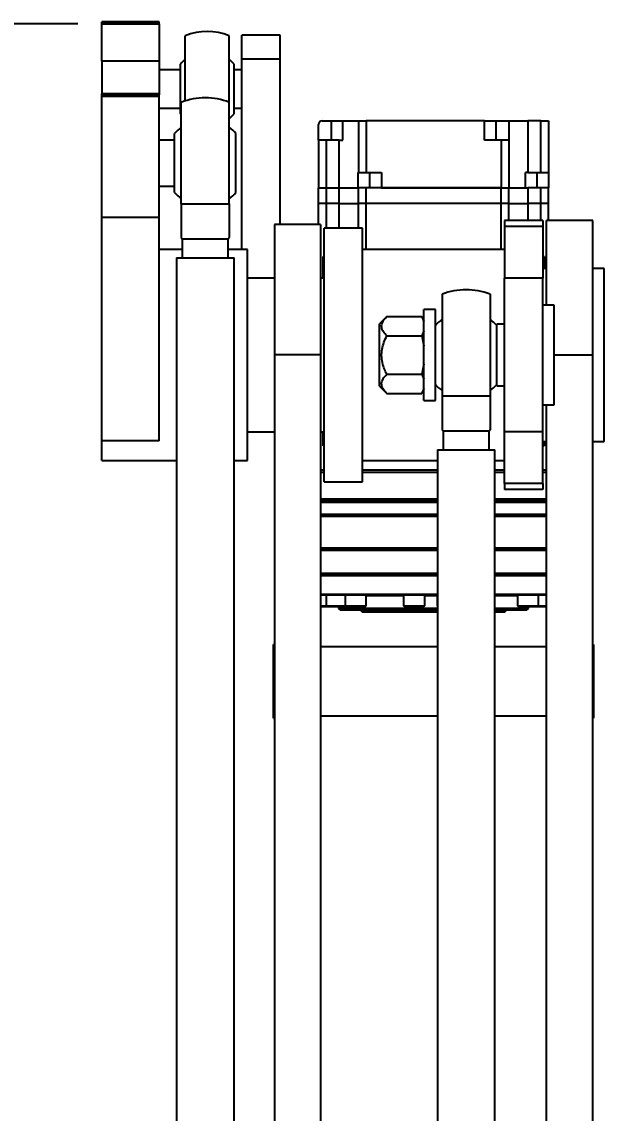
# Model space of a CAD drawing. Header units: millimetres. Extents: x 415 to 2018, y 500 to 823.
# Drawn here: x 659.06 to 674.24, y 692.08 to 720.51 of the extents above; entities that cross this region are included whole.
import ezdxf

# ---------------------------------------------------------------- set-up
doc = ezdxf.new("R2010")
doc.units = ezdxf.units.MM
doc.header["$PDSIZE"] = -1
doc.layers.get('Defpoints').update_dxf_attribs({"lineweight": 18})
doc.dimstyles.new('ISO-25', dxfattribs={"dimtxt": 2.5, "dimasz": 2.5, "dimexe": 1.25, "dimexo": 0.625, "dimtad": 1, "dimtoh": 1, "dimlfac": 10, "dimtxsty": 'Standard', "dimcen": 2.5, "dimadec": 0, "dimazin": 0, "dimtfac": 1, "dimtmove": 0, "dimatfit": 3, "dimfxl": 1, "dimarcsym": 0})

# ---------------------------------------------------------------- blocks, each defined once
blk = doc.blocks.new('*D57')
at = {"color": 0, "lineweight": -2}
for p, q in [((660.52, 720.456), (635.545, 720.456)), ((636.795, 717.956), (636.795, 643.778)), ((659.17, 641.278), (635.545, 641.278))]:
    blk.add_line(p, q, dxfattribs=at)
at = {"color": 0}
for points in [[(636.378, 717.956), (637.211, 717.956), (636.795, 720.456)], [(636.378, 643.778), (637.211, 643.778), (636.795, 641.278)]]:
    blk.add_solid(points, dxfattribs=at)
at = {"layer": 'Defpoints', "color": 0}
for p in [(661.145, 720.456), (636.795, 641.278), (659.795, 641.278)]:
    blk.add_point(p, dxfattribs=at)
at = {"color": 0, "insert": (634.92, 680.867), "char_height": 2.5, "width": 9.64286, "attachment_point": 5, "rotation": 90}
blk.add_mtext('\\A1;792', dxfattribs=at)

msp = doc.modelspace()

# ---------------------------------------------------------------- linework, layer by layer
at = {"color": 161, "linetype": 'Continuous', "lineweight": 25, "true_color": 0x67adff}
for p, q in [((662.6447, 720.5058), (661.1447, 720.5058)), ((661.1447, 720.4859), (661.1447, 720.5058)), ((662.6447, 720.4859), (661.1447, 720.4859)), ((661.1447, 720.4558), (661.1447, 720.4859)), ((661.1447, 720.4558), (662.6447, 720.4558)), ((661.1447, 719.4786), (661.1447, 720.4558)), ((662.6447, 720.4859), (662.6447, 720.5058)), ((662.6447, 720.4558), (662.6447, 720.4859)), ((662.6447, 720.4558), (662.6447, 719.4786)), ((663.3197, 718.4445), (663.3197, 720.1412)), ((664.4697, 718.4086), (664.4697, 720.1412)), ((665.7947, 720.1558), (664.7947, 720.1558)), ((664.7947, 719.5448), (664.7947, 720.1558)), ((665.7947, 719.5448), (665.7947, 720.1558)), ((664.7947, 719.5448), (665.7947, 719.5448)), ((664.7947, 714.5776), (664.7947, 719.5448)), ((665.7947, 715.2276), (665.7947, 719.5448)), ((662.6447, 719.4786), (661.1447, 719.4786)), ((661.1447, 719.4786), (661.1447, 718.6275)), ((662.6447, 719.4786), (662.6447, 718.6275)), ((663.1947, 719.2558), (662.6447, 719.2558)), ((663.1947, 718.1108), (663.1947, 719.4008)), ((664.5947, 718.1108), (664.5947, 719.4008)), ((664.7947, 719.2558), (664.5947, 719.2558)), ((662.6447, 718.6275), (661.1447, 718.6275)), ((661.1447, 718.6047), (661.1447, 718.6275)), ((662.6447, 718.6047), (661.1447, 718.6047)), ((661.1447, 718.5577), (661.1447, 718.6047)), ((662.6447, 718.5577), (661.1447, 718.5577)), ((661.1447, 715.4072), (661.1447, 718.5577)), ((662.6447, 718.6275), (662.6447, 718.6047)), ((662.6447, 718.5577), (662.6447, 718.6047)), ((662.6447, 715.4072), (662.6447, 718.5577)), ((663.2197, 715.7661), (663.2197, 718.4086)), ((664.4697, 715.7661), (664.4697, 718.4086)), ((662.6447, 718.2558), (663.1947, 718.2558)), ((664.5947, 718.2558), (664.7947, 718.2558)), ((666.7947, 717.4276), (666.7947, 717.8276)), ((666.8947, 717.9276), (667.1302, 717.9276)), ((667.1302, 717.9276), (667.1302, 717.4276)), ((667.1302, 717.9276), (667.4302, 717.9276)), ((667.4302, 717.4276), (667.4302, 717.9276)), ((667.4302, 717.9276), (667.8347, 717.9276)), ((667.8347, 717.9276), (667.8347, 716.5776)), ((667.8347, 717.9276), (668.0347, 717.9276)), ((668.0347, 717.9276), (668.0347, 716.5776)), ((671.1275, 717.9276), (668.0347, 717.9276)), ((671.1275, 717.4276), (671.1275, 717.9276)), ((671.1275, 717.9276), (671.4275, 717.9276)), ((671.4275, 717.4276), (671.4275, 717.9276)), ((671.4275, 717.9276), (671.7639, 717.9276)), ((671.7639, 717.4276), (671.7639, 717.9276)), ((671.7639, 717.9276), (672.2547, 717.9276)), ((672.2547, 717.9276), (672.2547, 716.5776)), ((672.5947, 717.9276), (672.2547, 717.9276)), ((672.5947, 716.5776), (672.5947, 717.9276)), ((672.5947, 717.9276), (672.7947, 717.9276)), ((672.7947, 717.9276), (672.7947, 716.5776)), ((663.0447, 716.0576), (663.0447, 717.5976)), ((664.6447, 716.0576), (664.6447, 717.5976)), ((663.0447, 717.4276), (662.6447, 717.4276)), ((666.7947, 717.4276), (666.7947, 716.1776)), ((666.9947, 717.4276), (666.7947, 717.4276)), ((666.9947, 717.4276), (666.9947, 716.1776)), ((667.3347, 717.4276), (666.9947, 717.4276)), ((667.3347, 716.1776), (667.3347, 717.4276)), ((667.3347, 717.4276), (667.4302, 717.4276)), ((671.5547, 717.4276), (671.1275, 717.4276)), ((671.5547, 717.4276), (671.5547, 716.1776)), ((671.7547, 717.4276), (671.5547, 717.4276)), ((671.7547, 717.4276), (671.7547, 716.1776)), ((671.7547, 717.4276), (671.7639, 717.4276)), ((667.8311, 716.1776), (667.8311, 716.5776)), ((667.8347, 716.5776), (667.8311, 716.5776)), ((667.8347, 716.5776), (668.0347, 716.5776)), ((668.0347, 716.5776), (668.4347, 716.5776)), ((668.1347, 716.1776), (668.1347, 716.5776)), ((668.4347, 716.5776), (668.4347, 716.1776)), ((672.2547, 716.5776), (672.1947, 716.5776)), ((672.1947, 716.1776), (672.1947, 716.5776)), ((672.2547, 716.5776), (672.5947, 716.5776)), ((672.4947, 716.1776), (672.4947, 716.5776)), ((672.5947, 716.5776), (672.7947, 716.5776)), ((672.7947, 716.5776), (672.7947, 716.1776)), ((662.6447, 716.2276), (663.0447, 716.2276)), ((666.7947, 716.1776), (666.9947, 716.1776)), ((666.7947, 715.7776), (666.7947, 716.1776)), ((666.9947, 716.1776), (667.3347, 716.1776)), ((666.9947, 716.1776), (666.9947, 715.7776)), ((667.3347, 716.1776), (667.8311, 716.1776)), ((667.3347, 715.7776), (667.3347, 716.1776)), ((667.3347, 716.1776), (667.8347, 716.1776)), ((667.8347, 715.7776), (667.8347, 716.1776)), ((668.0347, 716.1776), (667.8347, 716.1776)), ((668.0347, 715.7776), (668.0347, 716.1776)), ((671.5547, 716.1776), (668.0347, 716.1776)), ((668.4347, 716.1776), (671.5547, 716.1776)), ((671.5547, 716.1776), (671.7547, 716.1776)), ((671.5547, 715.7776), (671.5547, 716.1776)), ((671.7547, 716.1776), (672.1947, 716.1776)), ((671.7547, 715.7776), (671.7547, 716.1776)), ((671.7547, 716.1776), (672.2547, 716.1776)), ((672.2547, 716.1776), (672.2547, 715.7776)), ((672.5947, 716.1776), (672.2547, 716.1776)), ((672.5947, 715.7776), (672.5947, 716.1776)), ((672.7947, 716.1776), (672.5947, 716.1776)), ((672.7947, 715.7776), (672.7947, 716.1776)), ((663.2197, 715.7661), (664.4697, 715.7661)), ((663.2197, 715.7661), (663.2197, 714.8908)), ((664.4697, 715.7661), (664.4697, 714.8908)), ((666.7947, 715.2276), (666.7947, 715.7776)), ((666.9947, 715.7776), (666.7947, 715.7776)), ((667.3347, 715.7776), (666.9947, 715.7776)), ((666.9947, 715.7776), (666.9947, 715.1276)), ((667.3347, 715.7776), (667.8347, 715.7776)), ((667.3347, 715.1276), (667.3347, 715.7776)), ((667.8347, 715.1276), (667.8347, 715.7776)), ((668.0347, 715.7776), (667.8347, 715.7776)), ((671.5547, 715.7776), (668.0347, 715.7776)), ((668.0347, 714.5776), (668.0347, 715.7776)), ((671.7547, 715.7776), (671.5547, 715.7776)), ((671.5547, 714.5776), (671.5547, 715.7776)), ((671.7547, 715.3276), (671.7547, 715.7776)), ((671.7547, 715.7776), (672.2547, 715.7776)), ((672.5947, 715.7776), (672.2547, 715.7776)), ((672.2547, 715.7776), (672.2547, 715.3276)), ((672.7947, 715.7776), (672.5947, 715.7776)), ((672.5947, 715.3276), (672.5947, 715.7776)), ((672.7947, 715.3276), (672.7947, 715.7776)), ((662.6447, 715.4072), (661.1447, 715.4072)), ((661.1447, 709.5955), (661.1447, 715.4072)), ((662.6447, 709.5955), (662.6447, 715.4072)), ((666.8447, 715.2276), (665.6447, 715.2276)), ((665.6447, 715.2276), (665.6447, 711.8276)), ((666.8447, 715.2276), (666.8447, 711.8276)), ((672.6447, 715.3276), (671.6447, 715.3276)), ((671.6447, 715.3276), (671.6447, 715.1736)), ((672.6447, 715.3276), (672.6447, 715.1736)), ((673.9447, 715.3276), (672.7447, 715.3276)), ((672.7447, 713.1276), (672.7447, 715.3276)), ((673.9447, 711.8276), (673.9447, 715.3276)), ((667.9447, 715.1276), (666.9447, 715.1276)), ((666.9447, 708.5276), (666.9447, 715.1276)), ((667.9447, 708.5276), (667.9447, 715.1276)), ((672.6447, 715.1736), (671.6447, 715.1736)), ((671.6447, 715.1736), (671.6447, 713.8276)), ((672.6447, 715.1736), (672.6447, 713.8276)), ((663.2197, 714.8869), (663.2447, 714.8556)), ((663.2447, 714.8556), (663.2447, 714.3556)), ((663.2447, 714.8556), (664.4447, 714.8556)), ((664.4447, 714.8556), (664.4697, 714.8869)), ((664.4447, 714.3556), (664.4447, 714.8556)), ((663.2447, 714.5776), (662.6447, 714.5776)), ((664.9447, 714.5776), (664.4447, 714.5776)), ((664.9447, 709.446), (664.9447, 714.5776)), ((666.9447, 714.3896), (666.9137, 714.3896)), ((666.9137, 713.8276), (666.9137, 714.3896)), ((671.6447, 714.5776), (667.9447, 714.5776)), ((672.6757, 714.3896), (672.6447, 714.3896)), ((672.6757, 714.3896), (672.6757, 714.0776)), ((663.0947, 714.3556), (663.0947, 679.3556)), ((663.0947, 714.3556), (663.3009, 714.3556)), ((663.3009, 714.3556), (664.5947, 714.3556)), ((664.5947, 679.3556), (664.5947, 714.3556)), ((665.6447, 713.8276), (664.9447, 713.8276)), ((666.9447, 713.8276), (666.8447, 713.8276)), ((671.6447, 709.8276), (671.6447, 713.8276)), ((672.6447, 713.8276), (671.6447, 713.8276)), ((672.7447, 714.0776), (672.6447, 714.0776)), ((672.6447, 709.8276), (672.6447, 713.8276)), ((674.2447, 714.0776), (673.9447, 714.0776)), ((674.2447, 709.5776), (674.2447, 714.0776)), ((670.0197, 713.4086), (670.0197, 710.7661)), ((671.2697, 713.4086), (671.2697, 710.7661)), ((669.8447, 713.0126), (669.5447, 713.0126)), ((669.5447, 711.8276), (669.5447, 713.0126)), ((669.8447, 711.8276), (669.8447, 713.0126)), ((672.9447, 713.1276), (672.6447, 713.1276)), ((672.9447, 712.0377), (672.9447, 713.1276)), ((668.5762, 712.8291), (668.3847, 712.6376)), ((668.5762, 712.8291), (669.4861, 712.8291)), ((669.5447, 712.7276), (669.4861, 712.8291)), ((669.4861, 712.8291), (669.5447, 712.6989)), ((668.3847, 711.8276), (668.3847, 712.6376)), ((669.5447, 712.4586), (669.4861, 712.3284)), ((671.6447, 712.6276), (671.4447, 712.6276)), ((671.4447, 711.9569), (671.4447, 712.6276)), ((668.5762, 712.3284), (669.4861, 712.3284)), ((669.4861, 712.3284), (669.5447, 712.0679)), ((666.8447, 711.8276), (665.6447, 711.8276)), ((665.6447, 711.8276), (665.6447, 677.7874)), ((666.8447, 711.8276), (666.8447, 672.089)), ((668.3847, 711.0176), (668.3847, 711.8276)), ((669.5447, 710.6426), (669.5447, 711.8276)), ((669.8447, 710.6426), (669.8447, 711.8276)), ((671.4447, 711.0276), (671.4447, 711.9569)), ((672.9447, 710.5276), (672.9447, 712.0377)), ((672.9447, 711.8276), (673.9447, 711.8276)), ((673.9447, 672.0756), (673.9447, 711.8276)), ((669.5447, 711.5873), (669.4861, 711.3269)), ((668.5762, 711.3269), (669.4861, 711.3269)), ((669.4861, 711.3269), (669.5447, 711.1966)), ((668.3847, 711.0176), (668.5762, 710.8261)), ((671.4447, 711.0276), (671.6447, 711.0276)), ((668.5762, 710.8261), (669.4861, 710.8261)), ((669.5447, 710.9563), (669.4861, 710.8261)), ((669.4861, 710.8261), (669.5447, 710.9276)), ((670.0197, 710.7661), (671.2697, 710.7661)), ((670.0197, 710.7661), (670.0197, 709.8769)), ((671.2697, 710.7661), (671.2697, 709.8769)), ((669.5447, 710.6426), (669.8447, 710.6426)), ((672.6447, 710.5276), (672.9447, 710.5276)), ((672.7447, 673.1276), (672.7447, 710.5276)), ((664.9447, 709.8276), (665.6447, 709.8276)), ((666.8447, 709.8276), (666.9447, 709.8276)), ((666.9137, 709.4656), (666.9137, 709.8276)), ((670.0197, 709.8869), (670.0447, 709.8556)), ((670.0447, 709.8556), (670.0447, 709.3556)), ((670.0447, 709.8556), (671.2447, 709.8556)), ((671.2447, 709.8556), (671.2697, 709.8869)), ((671.2447, 709.3556), (671.2447, 709.8556)), ((672.6447, 709.8276), (671.6447, 709.8276)), ((671.6447, 708.4817), (671.6447, 709.8276)), ((672.6447, 708.4817), (672.6447, 709.8276)), ((662.6447, 709.5955), (661.1447, 709.5955)), ((661.1447, 709.0776), (661.1447, 709.5955)), ((672.6447, 709.5776), (672.7447, 709.5776)), ((672.6757, 709.5776), (672.6757, 709.4656)), ((673.9447, 709.5776), (674.2447, 709.5776)), ((664.9447, 709.0776), (664.9447, 709.446)), ((666.9137, 709.4656), (666.9447, 709.4656)), ((669.8947, 709.3556), (669.8947, 674.3556)), ((669.8947, 709.3556), (670.1009, 709.3556)), ((670.1009, 709.3556), (671.3947, 709.3556)), ((671.3947, 674.3556), (671.3947, 709.3556)), ((672.6447, 709.4656), (672.6757, 709.4656)), ((661.1447, 709.0776), (663.0947, 709.0776)), ((664.5947, 709.0776), (664.9447, 709.0776)), ((667.9447, 709.0776), (669.8947, 709.0776)), ((671.3947, 709.0776), (671.6447, 709.0776)), ((666.9447, 708.8276), (666.8447, 708.8276)), ((666.8447, 708.7776), (666.9447, 708.7776)), ((669.8947, 708.8276), (667.9447, 708.8276)), ((667.9447, 708.7776), (669.8947, 708.7776)), ((671.6447, 708.8276), (671.3947, 708.8276)), ((671.3947, 708.7776), (671.6447, 708.7776)), ((672.7447, 708.8276), (672.6447, 708.8276)), ((672.6447, 708.7776), (672.7447, 708.7776)), ((666.9447, 708.5276), (667.9447, 708.5276)), ((672.6447, 708.4817), (671.6447, 708.4817)), ((671.6447, 708.4817), (671.6447, 708.3276)), ((672.6447, 708.4817), (672.6447, 708.3276)), ((672.6447, 708.3276), (671.6447, 708.3276)), ((666.8447, 708.0776), (669.8947, 708.0776)), ((669.8947, 708.0276), (666.8447, 708.0276)), ((669.8947, 707.9876), (666.8447, 707.9876)), ((671.3947, 708.0776), (672.7447, 708.0776)), ((672.7447, 708.0276), (671.3947, 708.0276)), ((672.7447, 707.9876), (671.3947, 707.9876)), ((666.8447, 707.6776), (669.8947, 707.6776)), ((666.8447, 707.6276), (669.8947, 707.6276)), ((671.3947, 707.6776), (672.7447, 707.6776)), ((671.3947, 707.6276), (672.7447, 707.6276)), ((666.8447, 706.8076), (669.8947, 706.8076)), ((666.8447, 706.7776), (669.8947, 706.7776)), ((666.8447, 706.7476), (669.8947, 706.7476)), ((671.3947, 706.8076), (672.7447, 706.8076)), ((671.3947, 706.7776), (672.7447, 706.7776)), ((671.3947, 706.7476), (672.7447, 706.7476)), ((666.8447, 706.1476), (669.8947, 706.1476)), ((671.3947, 706.1476), (672.7447, 706.1476)), ((666.8447, 706.1176), (669.8947, 706.1176)), ((666.8447, 706.0876), (669.8947, 706.0876)), ((671.3947, 706.1176), (672.7447, 706.1176)), ((671.3947, 706.0876), (672.7447, 706.0876)), ((666.8447, 705.5976), (669.8947, 705.5976)), ((666.8447, 705.5776), (669.8898, 705.5776)), ((666.9945, 705.5776), (666.9945, 705.2976)), ((667.4919, 705.5776), (667.4919, 705.2976)), ((668.0419, 705.2976), (668.0419, 705.5776)), ((669.0141, 705.5776), (669.0141, 705.2976)), ((669.5641, 705.2976), (669.5641, 705.5776)), ((669.8898, 705.5776), (669.8898, 705.2976)), ((671.3947, 705.5976), (672.7447, 705.5976)), ((671.4015, 705.5776), (672.7447, 705.5776)), ((671.9826, 705.5776), (671.9826, 705.2976)), ((672.5326, 705.2976), (672.5326, 705.5776)), ((666.8447, 705.2976), (666.9945, 705.2976)), ((666.8447, 705.2776), (667.0145, 705.2776)), ((666.9945, 705.2976), (667.0145, 705.2776)), ((666.9945, 705.2976), (667.4919, 705.2976)), ((667.0145, 705.2776), (667.5119, 705.2776)), ((667.3197, 705.2776), (667.3197, 705.2276)), ((667.4919, 705.2976), (667.5119, 705.2776)), ((667.4919, 705.2976), (668.0374, 705.2976)), ((667.5119, 705.2776), (668.0177, 705.2776)), ((668.0177, 705.2776), (668.0219, 705.2776)), ((668.0219, 705.2776), (668.0419, 705.2976)), ((668.0374, 705.2976), (668.0419, 705.2976)), ((669.0141, 705.5576), (668.0419, 705.5576)), ((669.0141, 705.2976), (669.0341, 705.2776)), ((669.0141, 705.2976), (669.5595, 705.2976)), ((669.0341, 705.2776), (669.5399, 705.2776)), ((669.5399, 705.2776), (669.5441, 705.2776)), ((669.5441, 705.2776), (669.5641, 705.2976)), ((669.5595, 705.2976), (669.5641, 705.2976)), ((669.8898, 705.5576), (669.5641, 705.5576)), ((669.8898, 705.2976), (669.8947, 705.2928)), ((669.8898, 705.2976), (669.8947, 705.2976)), ((671.9826, 705.5576), (671.3947, 705.5576)), ((671.9826, 705.2976), (672.0026, 705.2776)), ((671.9826, 705.2976), (672.5281, 705.2976)), ((672.0026, 705.2776), (672.5084, 705.2776)), ((672.2697, 705.2276), (672.2697, 705.2776)), ((672.5084, 705.2776), (672.5126, 705.2776)), ((672.5084, 705.2776), (672.7447, 705.2776)), ((672.5126, 705.2776), (672.5326, 705.2976)), ((672.5281, 705.2976), (672.5326, 705.2976)), ((672.5326, 705.2976), (672.7447, 705.2976)), ((667.3197, 705.2276), (667.3697, 705.1776)), ((669.8947, 705.2276), (667.3197, 705.2276)), ((669.8947, 705.1776), (667.3697, 705.1776)), ((667.8947, 705.1776), (667.9447, 705.1276)), ((669.8947, 705.1276), (667.9447, 705.1276)), ((672.229, 705.2276), (671.3947, 705.2276)), ((672.1798, 705.1776), (671.3947, 705.1776)), ((671.6447, 705.1276), (671.3947, 705.1276)), ((671.6447, 705.1276), (671.6947, 705.1776)), ((672.2197, 705.1776), (672.1798, 705.1776)), ((672.2197, 705.1776), (672.2697, 705.2276)), ((672.2697, 705.2276), (672.229, 705.2276)), ((665.6447, 704.2886), (665.6197, 704.2886)), ((665.6197, 702.3666), (665.6197, 704.2886)), ((669.8947, 704.2276), (666.8447, 704.2276)), ((672.7447, 704.2276), (671.3947, 704.2276)), ((673.9697, 704.2886), (673.9447, 704.2886)), ((673.9697, 704.2886), (673.9697, 703.187)), ((673.9697, 703.187), (673.9697, 702.3666)), ((665.6197, 702.3666), (665.6447, 702.3666)), ((666.8447, 702.4276), (669.8947, 702.4276)), ((671.3947, 702.4276), (672.7447, 702.4276)), ((673.9447, 702.3666), (673.9697, 702.3666))]:
    msp.add_line(p, q, dxfattribs=at)
msp.add_lwpolyline([(663.1947, 718.1108), (663.2166, 718.0852), (663.2197, 718.0817)], dxfattribs=at)
for centre, radius, start, end in [((663.8947, 718.7558), 1.5, 67.45969, 112.54031), ((663.8947, 718.8242), 0.9069, 129.34793, 140.52123), ((663.8947, 718.8242), 0.9069, 39.47877, 50.65207), ((663.8447, 716.8276), 1.7, 68.42942, 111.57058), ((663.8947, 718.6874), 0.9069, 309.34793, 320.52123), ((666.8947, 717.8276), 0.1, 90, 180), ((663.8447, 716.8928), 1.0662, 125.88782, 138.6195), ((663.8447, 716.8928), 1.0662, 41.3805, 54.25291), ((663.8447, 716.7624), 1.0662, 221.3805, 234.11218), ((663.8447, 716.7624), 1.0662, 305.88782, 318.6195), ((670.6447, 711.8276), 1.7, 68.42942, 111.57058), ((670.6447, 711.8928), 1.0662, 125.88782, 138.6195), ((670.6447, 711.8928), 1.0662, 41.3805, 54.11218), ((670.6447, 711.7624), 1.0662, 221.3805, 234.11218), ((670.6447, 711.7624), 1.0662, 305.88782, 318.6195)]:
    msp.add_arc(centre, radius, start, end, dxfattribs=at)
for points, knots in [([(668.5762, 712.3284), (668.5448, 712.3627), (668.4808, 712.4325), (668.4276, 712.5619), (668.4597, 712.7008), (668.5404, 712.7897), (668.5762, 712.8291)], [0, 0, 0, 0, 0.1258872, 0.25607641, 0.43728728, 0.58157054, 0.58157054, 0.58157054, 0.58157054]), ([(668.5762, 711.3269), (668.5562, 711.369), (668.5102, 711.4661), (668.4598, 711.6274), (668.4356, 711.8067), (668.4513, 711.9841), (668.4975, 712.1592), (668.5491, 712.2702), (668.5762, 712.3284)], [0, 0, 0, 0, 0.1397269, 0.3225684, 0.5049524, 0.6791555, 0.8536956, 1.0459904, 1.0459904, 1.0459904, 1.0459904]), ([(668.5762, 710.8261), (668.5448, 710.8604), (668.4808, 710.9302), (668.4276, 711.0597), (668.4597, 711.1986), (668.5404, 711.2875), (668.5762, 711.3269)], [0, 0, 0, 0, 0.12588562, 0.25607642, 0.43728557, 0.58157032, 0.58157032, 0.58157032, 0.58157032])]:
    msp.add_open_spline(points, degree=3, knots=knots, dxfattribs=at)

# ---------------------------------------------------------------- dimensions: what is measured, and where the dimension line sits
dim = msp.add_linear_dim(base=(636.7946, 641.2776), p1=(661.1447, 720.4558), p2=(659.7947, 641.2776), angle=90, text='792', dimstyle='ISO-25', override={"dimsah": 1, "dimtolj": 1})
dim.commit()
dim.dimension.update_dxf_attribs({"geometry": '*D57', "text_midpoint": (634.9196, 680.8667)})

doc.saveas('drawing.dxf')
